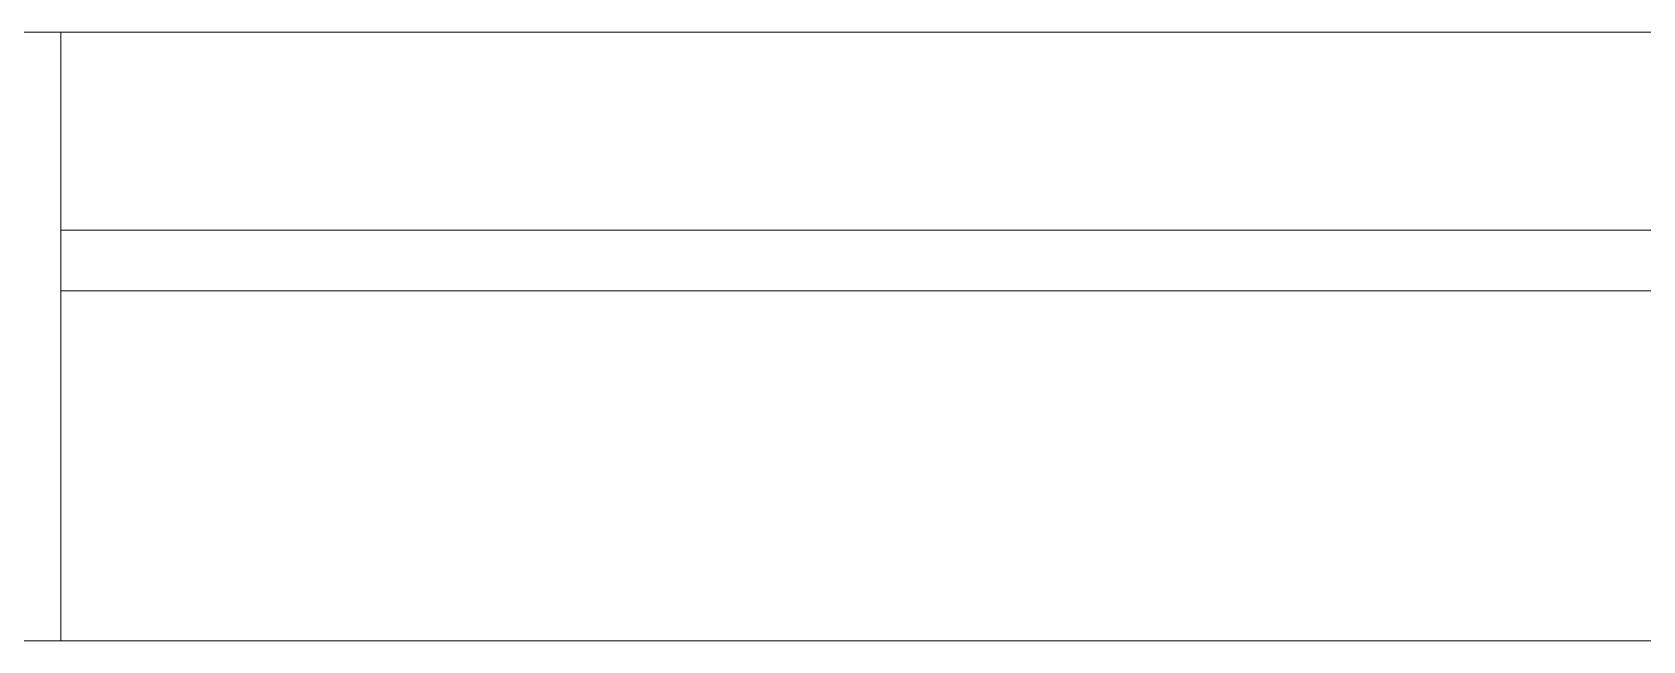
# Model space of a CAD drawing. Header units: inches. Extents: x 99 to 12024, y -5408 to 2559.
# Drawn here: x 8249.49 to 8270.67, y -5032.32 to -5024.32 of the extents above; entities that cross this region are included whole.
import ezdxf

# ---------------------------------------------------------------- set-up
doc = ezdxf.new("R2010")
doc.units = ezdxf.units.IN
doc.header["$LTSCALE"] = 96
doc.header["$MEASUREMENT"] = 0
doc.layers.add('Windows', color=5, linetype='Continuous', lineweight=5)

msp = doc.modelspace()

# ---------------------------------------------------------------- linework, layer by layer
at = {"layer": 'Windows', "transparency": 33554687}
for p, q in [((8249.116, -5024.318), (8285.116, -5024.318)), ((8249.866, -5024.318), (8249.116, -5024.318)), ((8249.866, -5024.318), (8249.866, -5032.318)), ((8284.366, -5026.918), (8249.866, -5026.918)), ((8284.366, -5027.718), (8249.866, -5027.718)), ((8249.116, -5032.318), (8285.116, -5032.318)), ((8249.866, -5032.318), (8249.116, -5032.318))]:
    msp.add_line(p, q, dxfattribs=at)

doc.saveas('drawing.dxf')
